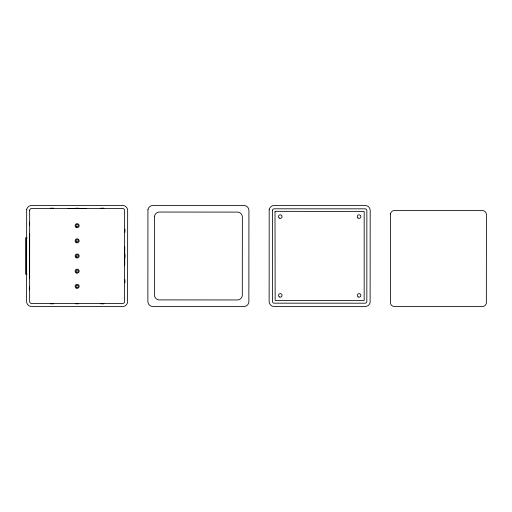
<?xml version="1.0" encoding="UTF-8"?>
<svg xmlns="http://www.w3.org/2000/svg" width="512" height="512" viewBox="0 0 512 512"><rect width="100%" height="100%" fill="white"/><g stroke="black" fill="none" stroke-linecap="round" stroke-linejoin="round"><path stroke-width="0.77" d="M50.355 208.205L53.389 208.205M75.622 208.205L78.65 208.205M100.883 208.205L103.917 208.205M68.045 208.403L86.234 208.403M27.046 237.811L25.6 237.811L25.6 274.189L27.046 274.189M50.355 303.795L53.389 303.795M75.622 303.795L78.65 303.795M100.883 303.795L103.917 303.795M124.934 229.222L124.934 232.25M124.934 254.483L124.934 257.517M124.934 279.75L124.934 282.778M124.73 246.906L124.73 265.094M29.542 233.766L29.542 278.234M29.338 222.15L29.338 225.178M29.338 286.822L29.338 289.85M26.509 237.811L26.509 274.189M26.675 209.734L26.611 301.472A5.05 5.05 0 0 0 30.874 306.464L122.611 306.528A5.05 5.05 0 0 0 127.603 302.266L127.661 210.528A5.05 5.05 0 0 0 123.398 205.536L31.661 205.472A5.05 5.05 0 0 0 26.675 209.734M29.664 210.208L29.645 301.472A2.022 2.022 0 0 0 31.347 303.469L122.611 303.494A2.022 2.022 0 0 0 124.608 301.792L124.634 210.528A2.022 2.022 0 0 0 122.925 208.531L31.661 208.506A2.022 2.022 0 0 0 29.664 210.208M147.936 209.734L147.872 301.472A5.05 5.05 0 0 0 152.134 306.464L243.872 306.528A5.05 5.05 0 0 0 248.864 302.266L248.928 210.528A5.05 5.05 0 0 0 244.666 205.536L152.928 205.472A5.05 5.05 0 0 0 147.936 209.734M154.502 216.307L154.445 294.906A5.05 5.05 0 0 0 158.707 299.898L237.306 299.955A5.05 5.05 0 0 0 242.298 295.693L242.355 217.094A5.05 5.05 0 0 0 238.093 212.102L159.494 212.045A5.05 5.05 0 0 0 154.502 216.307M269.197 209.734L269.139 301.472A5.05 5.05 0 0 0 273.402 306.464L365.139 306.528A5.05 5.05 0 0 0 370.125 302.266L370.189 210.528A5.05 5.05 0 0 0 365.926 205.536L274.189 205.472A5.05 5.05 0 0 0 269.197 209.734M272.493 210.259L272.474 301.472A1.715 1.715 0 0 0 273.92 303.168L365.139 303.194A1.715 1.715 0 0 0 366.835 301.741L366.854 210.528A1.715 1.715 0 0 0 365.408 208.832L274.189 208.806A1.715 1.715 0 0 0 272.493 210.259M275.002 211.763L275.149 300.518L364.179 300.518L364.179 211.482L275.501 211.334L275.002 211.763M390.451 213.939L390.4 302.483A4.045 4.045 0 0 0 393.811 306.477L482.355 306.528A4.045 4.045 0 0 0 486.349 303.117L486.4 214.566A4.045 4.045 0 0 0 482.989 210.579L394.445 210.528A4.045 4.045 0 0 0 390.451 213.939M76.582 226.65A1.114 1.114 0 0 0 78.246 225.683A1.114 1.114 0 0 0 76.582 224.723A1.114 1.114 0 0 0 76.582 226.65M76.582 241.805A1.114 1.114 0 0 0 78.246 240.845A1.114 1.114 0 0 0 76.582 239.878A1.114 1.114 0 0 0 76.582 241.805M76.582 256.96A1.114 1.114 0 0 0 78.246 256A1.114 1.114 0 0 0 76.582 255.04A1.114 1.114 0 0 0 76.582 256.96M76.582 272.122A1.114 1.114 0 0 0 78.246 271.155A1.114 1.114 0 0 0 76.582 270.195A1.114 1.114 0 0 0 76.582 272.122M76.582 287.277A1.114 1.114 0 0 0 78.246 286.317A1.114 1.114 0 0 0 76.582 285.35A1.114 1.114 0 0 0 76.582 287.277M357.958 217.965A1.766 1.766 0 0 0 360.819 216.864A1.766 1.766 0 0 0 358.438 214.938A1.766 1.766 0 0 0 357.958 217.965M279.366 218.118A1.766 1.766 0 0 0 282.022 216.589A1.766 1.766 0 0 0 279.366 215.059A1.766 1.766 0 0 0 279.366 218.118M358.189 296.941A1.766 1.766 0 0 0 360.845 295.411A1.766 1.766 0 0 0 358.189 293.882A1.766 1.766 0 0 0 358.189 296.941M279.366 296.941A1.766 1.766 0 0 0 282.022 295.411A1.766 1.766 0 0 0 279.366 293.882A1.766 1.766 0 0 0 279.366 296.941M76.128 227.437A2.022 2.022 0 0 0 79.155 225.683A2.022 2.022 0 0 0 76.128 223.936A2.022 2.022 0 0 0 76.128 227.437M76.128 242.592A2.022 2.022 0 0 0 79.155 240.845A2.022 2.022 0 0 0 76.128 239.091A2.022 2.022 0 0 0 76.128 242.592M76.128 257.747A2.022 2.022 0 0 0 79.155 256A2.022 2.022 0 0 0 76.128 254.253A2.022 2.022 0 0 0 76.128 257.747M76.128 272.909A2.022 2.022 0 0 0 79.155 271.155A2.022 2.022 0 0 0 76.128 269.408A2.022 2.022 0 0 0 76.128 272.909M76.128 288.064A2.022 2.022 0 0 0 79.155 286.317A2.022 2.022 0 0 0 76.128 284.563A2.022 2.022 0 0 0 76.128 288.064"/></g></svg>
